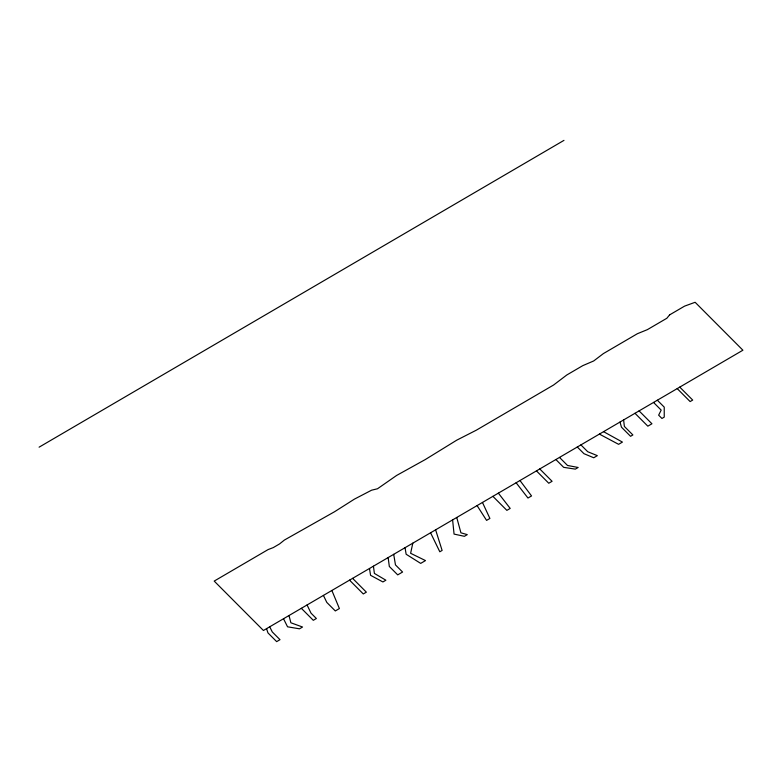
<?xml version="1.0" encoding="UTF-8"?>
<svg xmlns="http://www.w3.org/2000/svg" width="782" height="782" viewBox="0 0 782 782"><rect width="100%" height="100%" fill="white"/><g stroke="black" fill="none" stroke-linecap="round" stroke-linejoin="round"><path stroke-width="1.17" d="M412.798 543.167L410.628 553.294L425.496 560.586L420.687 563.392L406.141 554.252L405.047 547.703M39.1 447.177L563.969 140.369M599.393 434.098L618.601 444.323L622.433 442.084L603.557 431.664M679.773 387.11L692.696 400.071L690.135 401.567L677.222 388.605M657.349 400.218L664.231 407.119L664.241 417.119L661.934 418.468L658.649 415.164L661.181 410.1L653.547 402.437M639.089 410.892L651.934 423.776L647.838 426.17L634.994 413.287M580.918 444.899L587.722 451.722L597.34 455.652L593.743 457.763L583.949 453.677L577.302 447.011M559.501 457.411L567.527 465.466L578.152 467.48L575.337 469.122L563.656 467.343L555.875 459.533M539.776 468.946L552.082 481.292L548.759 483.237L536.452 470.891M492.904 496.345L506.873 510.363L510.196 508.417L498.369 493.149M352.604 578.357L366.357 592.16L363.288 593.958L349.534 580.146M301.353 608.318L313.299 620.312L316.378 618.513L311.021 613.147L307.072 604.975M516.13 482.768L527.967 498.036L531.545 495.935L519.971 480.519M477.088 505.592L486.58 520.392L489.903 518.446L482.455 502.445M283.524 618.738L287.551 626.802L299.486 628.816L302.556 627.017L290.875 622.785L288.998 615.532M269.712 626.812L272.273 631.944L279.995 639.686L276.662 641.631L267.952 632.892L266.574 628.64M430.569 532.777L439.807 551.779L442.113 550.43L435.613 529.834M323.416 595.415L326.808 602.423L335.302 610.947L339.398 608.552L331.871 590.478M619.999 422.045L621.465 427.177L630.566 436.307L632.873 434.958L624.378 426.444L623.606 419.944M456.747 517.479L460.921 532.816L467.294 534.634L464.41 536.315L454.068 534.096L452.602 519.903M393.698 554.33L395.467 564.897L402.574 572.033L397.715 574.878L389.319 566.461L388.155 557.576M369.485 568.485L370.57 575.308L382.906 581.955L385.878 580.215L374.382 573.411L373.434 566.178M669.607 314.882L666.841 318.264L647.398 329.633L637.398 333.709L603.421 353.572L593.704 360.952L582.776 365.644L566.823 374.969L553.597 385.008L476.326 430.178L456.727 440.178L425.222 459.591L396.63 475.446L377.491 488.77L371.587 490.197L354.412 499.131L334.559 511.731L284.404 540.049L279.594 543.901L273.28 547.596L268.099 549.58L214.2 581.085L263.426 630.478L742.9 350.209L695.13 302.282L684.582 306.133L669.607 314.882"/></g></svg>
